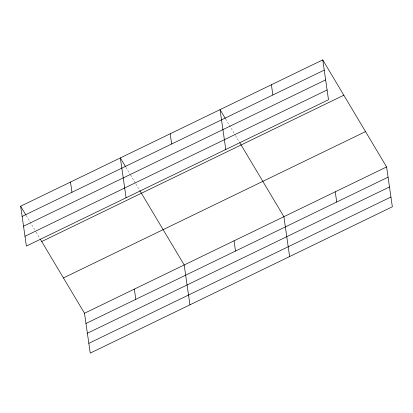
<?xml version="1.0" encoding="UTF-8"?>
<svg xmlns="http://www.w3.org/2000/svg" width="413" height="413" viewBox="0 0 413 413"><rect width="100%" height="100%" fill="white"/><g stroke="black" fill="none" stroke-linecap="round" stroke-linejoin="round"><path stroke-width="0.31" stroke-dasharray="2.06 1.55" d="M225.637 119.021L235.183 135.025M235.513 135.578L239.463 142.201M125.944 167.306L130.224 174.482M130.549 175.035L135.49 183.31M135.82 183.862L139.439 189.934M26.246 215.591L35.797 231.595M36.122 232.147L40.076 238.771"/><path stroke-width="0.62" d="M322.754 59.89L328.5 99.745L26.396 246.06L20.65 206.206L322.754 59.89L386.604 166.94L392.35 206.794L90.246 353.11L84.5 313.255L40.402 239.323M22.121 216.422L324.231 70.107M23.531 226.205L325.64 79.885M24.981 236.282L327.091 89.962M41.718 241.533L343.828 95.212M63.432 277.928L365.536 131.613M84.5 313.255L386.604 166.94M85.971 323.472L388.081 177.156M87.38 333.255L389.49 186.934M88.836 343.332L390.941 197.011M225.307 118.469L220.041 109.636L225.782 149.491M239.793 142.753L283.891 216.686L289.632 256.54M125.614 166.754L120.343 157.921L126.089 197.775M139.77 190.486L184.193 264.97L189.939 304.825M20.65 206.206L25.916 215.039M335.248 191.813L336.719 202.029M271.398 84.763L272.869 94.98M234.042 240.825L235.513 251.042M170.192 133.781L171.663 143.998M134.349 289.11L135.82 299.327M70.499 182.066L71.97 192.282"/></g></svg>
